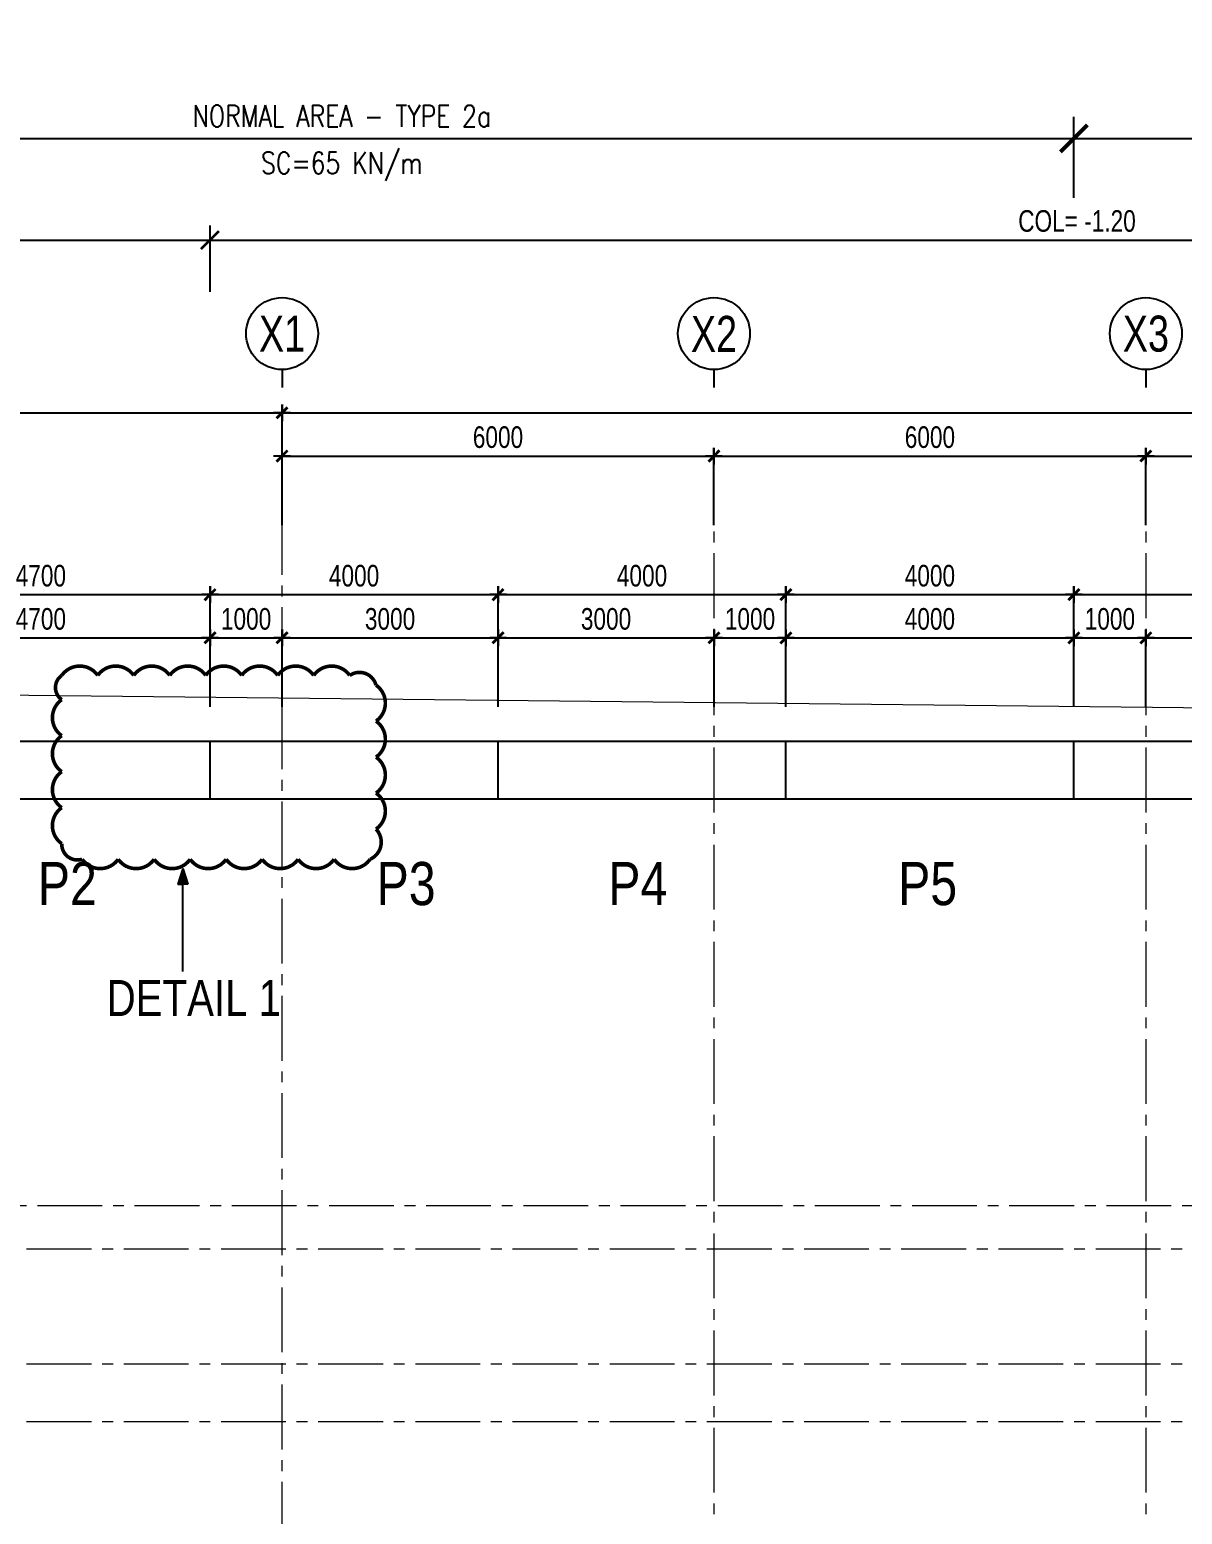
# Model space of a CAD drawing. Header units: millimetres. Extents: x 2611025 to 4139346, y -89870 to 101087.
# Drawn here: x 2654167 to 2670178, y 80462 to 101087 of the extents above; entities that cross this region are included whole.
import ezdxf
from ezdxf.enums import TextEntityAlignment as Align

# ---------------------------------------------------------------- set-up
doc = ezdxf.new("R2010")
doc.units = ezdxf.units.MM
doc.header["$LTSCALE"] = 1200
doc.header["$PDMODE"] = 35
doc.linetypes.add('CENTER2', pattern=[1.125, 0.75, -0.125, 0.125, -0.125])
doc.linetypes.add('ChainLines2', pattern=[3230, 2800, -140, 150, -140])
for name, color, linetype, lineweight in [('2D_SIKITI', 6, 'ChainLines2', 20), ('BOUND', 3, 'Continuous', 20), ('ESB_TEXT', 3, 'Continuous', 20), ('K-THUOC', 1, 'Continuous', 18)]:
    doc.layers.add(name, color=color, linetype=linetype, lineweight=lineweight)
for name, color, linetype in [('CDC.01.AXIS', 160, 'CENTER2'), ('CDC.02.DIM', 1, 'Continuous'), ('CDC.06.TEXT', 2, 'Continuous'), ('CDC.10.HATCH', 251, 'Continuous'), ('WALL-RC', 2, 'Continuous')]:
    doc.layers.add(name, color=color, linetype=linetype)
doc.styles.add('1', font='arial.ttf', dxfattribs={"width": 0.75})
doc.styles.add('Arial', font='arial.ttf', dxfattribs={"height": 480})
doc.styles.add('BIGTEXT', font='arial.ttf', dxfattribs={"width": 0.8})
doc.styles.add('DIMTEXT', font='romans.shx', dxfattribs={"width": 0.8})
doc.styles.add('ESB_ARIAL', font='arial.ttf', dxfattribs={"width": 0.8})
doc.styles.add('SMTEXT', font='arial.ttf', dxfattribs={"width": 0.75})
doc.dimstyles.new('120X1', dxfattribs={"dimscale": 120, "dimtxt": 2.5, "dimasz": 0.008, "dimexe": 0, "dimexo": 0, "dimgap": 0.9, "dimtad": 1, "dimdec": 0, "dimzin": 13, "dimdsep": 46, "dimtxsty": '1', "dimblk1": 'CHEO', "dimblk2": 'CHEO', "dimsah": 1, "dimcen": 0, "dimclrd": 256, "dimclre": 256, "dimclrt": 3, "dimadec": 0, "dimazin": 0, "dimtfac": 1, "dimtdec": 0, "dimtix": 1, "dimtmove": 2, "dimatfit": 3, "dimldrblk": 'CHEO', "dimfxl": 8, "dimfxlon": 1, "dimtolj": 1, "dimtzin": 13, "dimarcsym": 0})
doc.dimstyles.new('BSV1-100', dxfattribs={"dimtxt": 300, "dimasz": 250, "dimexe": 200, "dimexo": 0, "dimgap": 108, "dimtad": 1, "dimdec": 0, "dimdsep": 46, "dimtxsty": 'SMTEXT', "dimblk": 'ARCHTICK', "dimcen": 100, "dimdle": 250, "dimclrd": 256, "dimclre": 256, "dimclrt": 1, "dimadec": 0, "dimazin": 0, "dimtfac": 1, "dimtdec": 0, "dimtix": 1, "dimtmove": 2, "dimatfit": 3, "dimfxl": 720, "dimfxlon": 1, "dimtolj": 1, "dimtzin": 0, "dimarcsym": 0})
doc.dimstyles.new('BSV100', dxfattribs={"dimscale": 1.5, "dimtxt": 300, "dimasz": 250, "dimexe": 200, "dimexo": 0, "dimgap": 108, "dimtad": 1, "dimdec": 0, "dimdsep": 46, "dimtxsty": 'SMTEXT', "dimblk": 'ARCHTICK', "dimcen": 100, "dimdle": 250, "dimclrd": 256, "dimclre": 256, "dimclrt": 2, "dimadec": 0, "dimazin": 0, "dimtfac": 1, "dimtdec": 0, "dimtix": 1, "dimtmove": 2, "dimatfit": 3, "dimfxl": 550, "dimfxlon": 1, "dimtolj": 1, "dimtzin": 0, "dimarcsym": 0})

# ---------------------------------------------------------------- blocks, each defined once
blk = doc.blocks.new('_ArchTick')
at = {"color": 0, "linetype": 'ByBlock', "const_width": 0.15}
blk.add_lwpolyline([(-0.5, -0.5), (0.5, 0.5)], dxfattribs=at)
blk = doc.blocks.new('*D1675')
at = {"layer": 'BOUND', "lineweight": -2, "transparency": 16777216}
for p, q in [((2656672, 97445), (2656672, 98365)), ((2680758, 97445), (2680758, 98365)), ((2656422, 98165), (2681008, 98165))]:
    blk.add_line(p, q, dxfattribs=at)
at = {"layer": 'Defpoints', "color": 0, "transparency": 16777216}
for p in [(2680758, 98165), (2656672, 91203), (2680758, 91203)]:
    blk.add_point(p, dxfattribs=at)
at = {"layer": 'BOUND', "lineweight": -2, "transparency": 16777216, "xscale": 250, "yscale": 250, "zscale": 250, "rotation": 180}
blk.add_blockref('_ArchTick', (2656672, 98165), dxfattribs=at)
at = {"layer": 'BOUND', "lineweight": -2, "transparency": 16777216, "xscale": 250, "yscale": 250, "zscale": 250}
blk.add_blockref('_ArchTick', (2680758, 98165), dxfattribs=at)
at = {"layer": 'BOUND', "color": 1, "transparency": 16777216, "insert": (2668715, 98428), "char_height": 300, "attachment_point": 5, "style": 'SMTEXT'}
blk.add_mtext('\\A1;COL= -1.20', dxfattribs=at)
blk = doc.blocks.new('*D1678')
at = {"layer": 'BOUND', "lineweight": -2, "transparency": 16777216}
for p, q in [((2648332, 97445), (2648332, 98365)), ((2656672, 97445), (2656672, 98365)), ((2648082, 98165), (2656922, 98165))]:
    blk.add_line(p, q, dxfattribs=at)
at = {"layer": 'Defpoints', "color": 0, "transparency": 16777216}
for p in [(2656672, 98165), (2648332, 91203), (2656672, 91203)]:
    blk.add_point(p, dxfattribs=at)
at = {"layer": 'BOUND', "lineweight": -2, "transparency": 16777216, "xscale": 250, "yscale": 250, "zscale": 250, "rotation": 180}
blk.add_blockref('_ArchTick', (2648332, 98165), dxfattribs=at)
at = {"layer": 'BOUND', "lineweight": -2, "transparency": 16777216, "xscale": 250, "yscale": 250, "zscale": 250}
blk.add_blockref('_ArchTick', (2656672, 98165), dxfattribs=at)
at = {"layer": 'BOUND', "color": 1, "transparency": 16777216, "insert": (2652502, 98428), "char_height": 300, "attachment_point": 5, "style": 'SMTEXT'}
blk.add_mtext('\\A1;COL= -1.50', dxfattribs=at)
blk = doc.blocks.new('*D1690')
at = {"layer": 'Defpoints', "color": 0, "transparency": 16777216}
for p in [(2668672, 99576), (2648332, 91203), (2668672, 91203)]:
    blk.add_point(p, dxfattribs=at)
at = {"layer": 'K-THUOC', "lineweight": -2, "transparency": 16777216}
for p, q in [((2648332, 98751), (2648332, 99876)), ((2668672, 98751), (2668672, 99876)), ((2647957, 99576), (2669047, 99576))]:
    blk.add_line(p, q, dxfattribs=at)
at = {"layer": 'K-THUOC', "lineweight": -2, "transparency": 16777216, "xscale": 375, "yscale": 375, "zscale": 375, "rotation": 180}
blk.add_blockref('_ArchTick', (2648332, 99576), dxfattribs=at)
at = {"layer": 'K-THUOC', "lineweight": -2, "transparency": 16777216, "xscale": 375, "yscale": 375, "zscale": 375}
blk.add_blockref('_ArchTick', (2668672, 99576), dxfattribs=at)
at = {"layer": 'K-THUOC', "color": 2, "transparency": 16777216, "char_height": 300, "attachment_point": 5, "style": 'DIMTEXT'}
for s, insert in [('\\A1;NORMAL AREA - TYPE 2a ', (2658502, 99888)), ('\\A1;SC=65 KN/m', (2658502, 99186))]:
    blk.add_mtext(s, dxfattribs=dict(at, insert=insert))
blk = doc.blocks.new('*D1691')
at = {"layer": 'Defpoints', "color": 0, "transparency": 16777216}
for p in [(2676758, 99576), (2668672, 91203), (2676758, 91203)]:
    blk.add_point(p, dxfattribs=at)
at = {"layer": 'K-THUOC', "lineweight": -2, "transparency": 16777216}
for p, q in [((2668672, 98751), (2668672, 99876)), ((2676758, 98751), (2676758, 99876)), ((2668297, 99576), (2677133, 99576))]:
    blk.add_line(p, q, dxfattribs=at)
at = {"layer": 'K-THUOC', "lineweight": -2, "transparency": 16777216, "xscale": 375, "yscale": 375, "zscale": 375, "rotation": 180}
blk.add_blockref('_ArchTick', (2668672, 99576), dxfattribs=at)
at = {"layer": 'K-THUOC', "lineweight": -2, "transparency": 16777216, "xscale": 375, "yscale": 375, "zscale": 375}
blk.add_blockref('_ArchTick', (2676758, 99576), dxfattribs=at)
at = {"layer": 'K-THUOC', "color": 2, "transparency": 16777216, "char_height": 300, "attachment_point": 5, "style": 'DIMTEXT'}
for s, insert in [('\\A1;RAM AREA-X3&X4-TYPE 3a ', (2672715, 99888)), ('\\A1;SC=65 KN/m', (2672715, 99186))]:
    blk.add_mtext(s, dxfattribs=dict(at, insert=insert))
blk = doc.blocks.new('CHEO')
at = {"layer": 'CDC.02.DIM'}
for points in [[(-121, 0), (121, 0)], [(0, 121), (0, -121)]]:
    blk.add_lwpolyline(points, dxfattribs=at)
at = {"layer": 'CDC.02.DIM', "const_width": 40}
blk.add_lwpolyline([(80, 80), (-80, -81)], dxfattribs=at)
blk = doc.blocks.new('*D1701')
at = {"layer": 'CDC.02.DIM', "lineweight": -2, "transparency": 16777216}
for p, q in [((2657672, 94204), (2657672, 95164)), ((2657673, 95164), (2663671, 95164)), ((2663672, 94204), (2663672, 95164))]:
    blk.add_line(p, q, dxfattribs=at)
at = {"layer": 'Defpoints', "color": 0, "transparency": 16777216}
for p in [(2663672, 95164), (2657672, 93971), (2663672, 93971)]:
    blk.add_point(p, dxfattribs=at)
at = {"layer": 'CDC.02.DIM', "lineweight": -2, "transparency": 16777216, "xscale": 0.96, "yscale": 0.96, "zscale": 0.96, "rotation": 180}
blk.add_blockref('CHEO', (2657672, 95164), dxfattribs=at)
at = {"layer": 'CDC.02.DIM', "lineweight": -2, "transparency": 16777216, "xscale": 0.96, "yscale": 0.96, "zscale": 0.96}
blk.add_blockref('CHEO', (2663672, 95164), dxfattribs=at)
at = {"layer": 'CDC.02.DIM', "color": 3, "transparency": 16777216, "insert": (2660672, 95425), "char_height": 300, "attachment_point": 5, "style": '1'}
blk.add_mtext('\\A1;6000', dxfattribs=at)
blk = doc.blocks.new('*D1702')
at = {"layer": 'CDC.02.DIM', "lineweight": -2, "transparency": 16777216}
for p, q in [((2663672, 94204), (2663672, 95164)), ((2663673, 95164), (2669671, 95164)), ((2669672, 94204), (2669672, 95164))]:
    blk.add_line(p, q, dxfattribs=at)
at = {"layer": 'Defpoints', "color": 0, "transparency": 16777216}
for p in [(2669672, 95164), (2663672, 93971), (2669672, 93971)]:
    blk.add_point(p, dxfattribs=at)
at = {"layer": 'CDC.02.DIM', "lineweight": -2, "transparency": 16777216, "xscale": 0.96, "yscale": 0.96, "zscale": 0.96, "rotation": 180}
blk.add_blockref('CHEO', (2663672, 95164), dxfattribs=at)
at = {"layer": 'CDC.02.DIM', "lineweight": -2, "transparency": 16777216, "xscale": 0.96, "yscale": 0.96, "zscale": 0.96}
blk.add_blockref('CHEO', (2669672, 95164), dxfattribs=at)
at = {"layer": 'CDC.02.DIM', "color": 3, "transparency": 16777216, "insert": (2666672, 95425), "char_height": 300, "attachment_point": 5, "style": '1'}
blk.add_mtext('\\A1;6000', dxfattribs=at)
blk = doc.blocks.new('*D1703')
at = {"layer": 'CDC.02.DIM', "lineweight": -2, "transparency": 16777216}
for p, q in [((2669672, 94204), (2669672, 95164)), ((2669673, 95164), (2675671, 95164)), ((2675672, 94204), (2675672, 95164))]:
    blk.add_line(p, q, dxfattribs=at)
at = {"layer": 'Defpoints', "color": 0, "transparency": 16777216}
for p in [(2675672, 95164), (2669672, 93971), (2675672, 93971)]:
    blk.add_point(p, dxfattribs=at)
at = {"layer": 'CDC.02.DIM', "lineweight": -2, "transparency": 16777216, "xscale": 0.96, "yscale": 0.96, "zscale": 0.96, "rotation": 180}
blk.add_blockref('CHEO', (2669672, 95164), dxfattribs=at)
at = {"layer": 'CDC.02.DIM', "lineweight": -2, "transparency": 16777216, "xscale": 0.96, "yscale": 0.96, "zscale": 0.96}
blk.add_blockref('CHEO', (2675672, 95164), dxfattribs=at)
at = {"layer": 'CDC.02.DIM', "color": 3, "transparency": 16777216, "insert": (2672672, 95425), "char_height": 300, "attachment_point": 5, "style": '1'}
blk.add_mtext('\\A1;6000', dxfattribs=at)
blk = doc.blocks.new('_Axis name')
at = {"layer": 'CDC.02.DIM'}
blk.add_line((0, 2.5), (0, 0), dxfattribs=at)
blk.add_circle((0, 7.5), 5, dxfattribs=at)
at = {"layer": 'CDC.02.DIM', "style": 'BIGTEXT', "width": 0.75}
blk.add_attdef('.', text='', height=5, dxfattribs=at).set_placement((0, 7.5), align=Align.MIDDLE)
blk = doc.blocks.new('*D1709')
at = {"layer": 'CDC.02.DIM', "lineweight": -2, "transparency": 16777216}
for p, q in [((2657672, 94804), (2657672, 95764)), ((2657673, 95764), (2705671, 95764)), ((2705672, 94804), (2705672, 95764))]:
    blk.add_line(p, q, dxfattribs=at)
at = {"layer": 'Defpoints', "color": 0, "transparency": 16777216}
for p in [(2705672, 95764), (2657672, 93971), (2705672, 93971)]:
    blk.add_point(p, dxfattribs=at)
at = {"layer": 'CDC.02.DIM', "lineweight": -2, "transparency": 16777216, "xscale": 0.96, "yscale": 0.96, "zscale": 0.96, "rotation": 180}
blk.add_blockref('CHEO', (2657672, 95764), dxfattribs=at)
at = {"layer": 'CDC.02.DIM', "lineweight": -2, "transparency": 16777216, "xscale": 0.96, "yscale": 0.96, "zscale": 0.96}
blk.add_blockref('CHEO', (2705672, 95764), dxfattribs=at)
at = {"layer": 'CDC.02.DIM', "color": 3, "transparency": 16777216, "insert": (2681672, 96025), "char_height": 300, "attachment_point": 5, "style": '1'}
blk.add_mtext('\\A1;48000', dxfattribs=at)
blk = doc.blocks.new('*D1715')
at = {"layer": 'CDC.02.DIM', "lineweight": -2, "transparency": 16777216}
for p, q in [((2649132, 94804), (2649132, 95764)), ((2649133, 95764), (2657671, 95764)), ((2657672, 94804), (2657672, 95764))]:
    blk.add_line(p, q, dxfattribs=at)
at = {"layer": 'Defpoints', "color": 0, "transparency": 16777216}
for p in [(2657672, 95764), (2649132, 93971), (2657672, 93971)]:
    blk.add_point(p, dxfattribs=at)
at = {"layer": 'CDC.02.DIM', "lineweight": -2, "transparency": 16777216, "xscale": 0.96, "yscale": 0.96, "zscale": 0.96, "rotation": 180}
blk.add_blockref('CHEO', (2649132, 95764), dxfattribs=at)
at = {"layer": 'CDC.02.DIM', "lineweight": -2, "transparency": 16777216, "xscale": 0.96, "yscale": 0.96, "zscale": 0.96}
blk.add_blockref('CHEO', (2657672, 95764), dxfattribs=at)
at = {"layer": 'CDC.02.DIM', "color": 3, "transparency": 16777216, "insert": (2653402, 96025), "char_height": 300, "attachment_point": 5, "style": '1'}
blk.add_mtext('\\A1;8540', dxfattribs=at)
blk = doc.blocks.new('*D1724')
at = {"layer": 'CDC.02.DIM', "lineweight": -2, "transparency": 16777216}
for p, q in [((2651972, 91679), (2651972, 92639)), ((2651973, 92639), (2656671, 92639)), ((2656672, 91679), (2656672, 92639))]:
    blk.add_line(p, q, dxfattribs=at)
at = {"layer": 'Defpoints', "color": 0, "transparency": 16777216}
for p in [(2656672, 92639), (2651972, 91203), (2656672, 91203)]:
    blk.add_point(p, dxfattribs=at)
at = {"layer": 'CDC.02.DIM', "lineweight": -2, "transparency": 16777216, "xscale": 0.96, "yscale": 0.96, "zscale": 0.96, "rotation": 180}
blk.add_blockref('CHEO', (2651972, 92639), dxfattribs=at)
at = {"layer": 'CDC.02.DIM', "lineweight": -2, "transparency": 16777216, "xscale": 0.96, "yscale": 0.96, "zscale": 0.96}
blk.add_blockref('CHEO', (2656672, 92639), dxfattribs=at)
at = {"layer": 'CDC.02.DIM', "color": 3, "transparency": 16777216, "insert": (2654322, 92900), "char_height": 300, "attachment_point": 5, "style": '1'}
blk.add_mtext('\\A1;4700', dxfattribs=at)
blk = doc.blocks.new('*D1725')
at = {"layer": 'CDC.02.DIM', "lineweight": -2, "transparency": 16777216}
for p, q in [((2656672, 91679), (2656672, 92639)), ((2656673, 92639), (2657672, 92639)), ((2657673, 91679), (2657673, 92639))]:
    blk.add_line(p, q, dxfattribs=at)
at = {"layer": 'Defpoints', "color": 0, "transparency": 16777216}
for p in [(2657673, 92639), (2656672, 91203), (2657673, 91203)]:
    blk.add_point(p, dxfattribs=at)
at = {"layer": 'CDC.02.DIM', "lineweight": -2, "transparency": 16777216, "xscale": 0.96, "yscale": 0.96, "zscale": 0.96, "rotation": 180}
blk.add_blockref('CHEO', (2656672, 92639), dxfattribs=at)
at = {"layer": 'CDC.02.DIM', "lineweight": -2, "transparency": 16777216, "xscale": 0.96, "yscale": 0.96, "zscale": 0.96}
blk.add_blockref('CHEO', (2657673, 92639), dxfattribs=at)
at = {"layer": 'CDC.02.DIM', "color": 3, "transparency": 16777216, "insert": (2657173, 92900), "char_height": 300, "attachment_point": 5, "style": '1'}
blk.add_mtext('\\A1;1000', dxfattribs=at)
blk = doc.blocks.new('*D1726')
at = {"layer": 'CDC.02.DIM', "lineweight": -2, "transparency": 16777216}
for p, q in [((2657673, 91679), (2657673, 92639)), ((2657674, 92639), (2660672, 92639)), ((2660673, 92039), (2660673, 92639))]:
    blk.add_line(p, q, dxfattribs=at)
at = {"layer": 'Defpoints', "color": 0, "transparency": 16777216}
for p in [(2660673, 92639), (2660673, 92039), (2657673, 91203)]:
    blk.add_point(p, dxfattribs=at)
at = {"layer": 'CDC.02.DIM', "lineweight": -2, "transparency": 16777216, "xscale": 0.96, "yscale": 0.96, "zscale": 0.96, "rotation": 180}
blk.add_blockref('CHEO', (2657673, 92639), dxfattribs=at)
at = {"layer": 'CDC.02.DIM', "lineweight": -2, "transparency": 16777216, "xscale": 0.96, "yscale": 0.96, "zscale": 0.96}
blk.add_blockref('CHEO', (2660673, 92639), dxfattribs=at)
at = {"layer": 'CDC.02.DIM', "color": 3, "transparency": 16777216, "insert": (2659173, 92900), "char_height": 300, "attachment_point": 5, "style": '1'}
blk.add_mtext('\\A1;3000', dxfattribs=at)
blk = doc.blocks.new('*D1727')
at = {"layer": 'CDC.02.DIM', "lineweight": -2, "transparency": 16777216}
for p, q in [((2660673, 91679), (2660673, 92639)), ((2660674, 92639), (2663672, 92639)), ((2663673, 91679), (2663673, 92639))]:
    blk.add_line(p, q, dxfattribs=at)
at = {"layer": 'Defpoints', "color": 0, "transparency": 16777216}
for p in [(2663673, 92639), (2660673, 91203), (2663673, 91203)]:
    blk.add_point(p, dxfattribs=at)
at = {"layer": 'CDC.02.DIM', "lineweight": -2, "transparency": 16777216, "xscale": 0.96, "yscale": 0.96, "zscale": 0.96, "rotation": 180}
blk.add_blockref('CHEO', (2660673, 92639), dxfattribs=at)
at = {"layer": 'CDC.02.DIM', "lineweight": -2, "transparency": 16777216, "xscale": 0.96, "yscale": 0.96, "zscale": 0.96}
blk.add_blockref('CHEO', (2663673, 92639), dxfattribs=at)
at = {"layer": 'CDC.02.DIM', "color": 3, "transparency": 16777216, "insert": (2662173, 92900), "char_height": 300, "attachment_point": 5, "style": '1'}
blk.add_mtext('\\A1;3000', dxfattribs=at)
blk = doc.blocks.new('*D1728')
at = {"layer": 'CDC.02.DIM', "lineweight": -2, "transparency": 16777216}
for p, q in [((2663673, 92039), (2663673, 92639)), ((2663674, 92639), (2664671, 92639)), ((2664672, 91679), (2664672, 92639))]:
    blk.add_line(p, q, dxfattribs=at)
at = {"layer": 'Defpoints', "color": 0, "transparency": 16777216}
for p in [(2664672, 92639), (2663673, 92039), (2664672, 91203)]:
    blk.add_point(p, dxfattribs=at)
at = {"layer": 'CDC.02.DIM', "lineweight": -2, "transparency": 16777216, "xscale": 0.96, "yscale": 0.96, "zscale": 0.96, "rotation": 180}
blk.add_blockref('CHEO', (2663673, 92639), dxfattribs=at)
at = {"layer": 'CDC.02.DIM', "lineweight": -2, "transparency": 16777216, "xscale": 0.96, "yscale": 0.96, "zscale": 0.96}
blk.add_blockref('CHEO', (2664672, 92639), dxfattribs=at)
at = {"layer": 'CDC.02.DIM', "color": 3, "transparency": 16777216, "insert": (2664173, 92900), "char_height": 300, "attachment_point": 5, "style": '1'}
blk.add_mtext('\\A1;1000', dxfattribs=at)
blk = doc.blocks.new('*D1729')
at = {"layer": 'CDC.02.DIM', "lineweight": -2, "transparency": 16777216}
for p, q in [((2664672, 91679), (2664672, 92639)), ((2664673, 92639), (2668671, 92639)), ((2668672, 91679), (2668672, 92639))]:
    blk.add_line(p, q, dxfattribs=at)
at = {"layer": 'Defpoints', "color": 0, "transparency": 16777216}
for p in [(2668672, 92639), (2664672, 91203), (2668672, 91203)]:
    blk.add_point(p, dxfattribs=at)
at = {"layer": 'CDC.02.DIM', "lineweight": -2, "transparency": 16777216, "xscale": 0.96, "yscale": 0.96, "zscale": 0.96, "rotation": 180}
blk.add_blockref('CHEO', (2664672, 92639), dxfattribs=at)
at = {"layer": 'CDC.02.DIM', "lineweight": -2, "transparency": 16777216, "xscale": 0.96, "yscale": 0.96, "zscale": 0.96}
blk.add_blockref('CHEO', (2668672, 92639), dxfattribs=at)
at = {"layer": 'CDC.02.DIM', "color": 3, "transparency": 16777216, "insert": (2666672, 92900), "char_height": 300, "attachment_point": 5, "style": '1'}
blk.add_mtext('\\A1;4000', dxfattribs=at)
blk = doc.blocks.new('*D1730')
at = {"layer": 'CDC.02.DIM', "lineweight": -2, "transparency": 16777216}
for p, q in [((2668672, 91679), (2668672, 92639)), ((2668673, 92639), (2669671, 92639)), ((2669672, 91679), (2669672, 92639))]:
    blk.add_line(p, q, dxfattribs=at)
at = {"layer": 'Defpoints', "color": 0, "transparency": 16777216}
for p in [(2669672, 92639), (2668672, 91203), (2669672, 91203)]:
    blk.add_point(p, dxfattribs=at)
at = {"layer": 'CDC.02.DIM', "lineweight": -2, "transparency": 16777216, "xscale": 0.96, "yscale": 0.96, "zscale": 0.96, "rotation": 180}
blk.add_blockref('CHEO', (2668672, 92639), dxfattribs=at)
at = {"layer": 'CDC.02.DIM', "lineweight": -2, "transparency": 16777216, "xscale": 0.96, "yscale": 0.96, "zscale": 0.96}
blk.add_blockref('CHEO', (2669672, 92639), dxfattribs=at)
at = {"layer": 'CDC.02.DIM', "color": 3, "transparency": 16777216, "insert": (2669172, 92900), "char_height": 300, "attachment_point": 5, "style": '1'}
blk.add_mtext('\\A1;1000', dxfattribs=at)
blk = doc.blocks.new('*D1731')
at = {"layer": 'CDC.02.DIM', "lineweight": -2, "transparency": 16777216}
for p, q in [((2669672, 91679), (2669672, 92639)), ((2669673, 92639), (2672671, 92639)), ((2672672, 91679), (2672672, 92639))]:
    blk.add_line(p, q, dxfattribs=at)
at = {"layer": 'Defpoints', "color": 0, "transparency": 16777216}
for p in [(2672672, 92639), (2669672, 91203), (2672672, 91203)]:
    blk.add_point(p, dxfattribs=at)
at = {"layer": 'CDC.02.DIM', "lineweight": -2, "transparency": 16777216, "xscale": 0.96, "yscale": 0.96, "zscale": 0.96, "rotation": 180}
blk.add_blockref('CHEO', (2669672, 92639), dxfattribs=at)
at = {"layer": 'CDC.02.DIM', "lineweight": -2, "transparency": 16777216, "xscale": 0.96, "yscale": 0.96, "zscale": 0.96}
blk.add_blockref('CHEO', (2672672, 92639), dxfattribs=at)
at = {"layer": 'CDC.02.DIM', "color": 3, "transparency": 16777216, "insert": (2671172, 92900), "char_height": 300, "attachment_point": 5, "style": '1'}
blk.add_mtext('\\A1;3000', dxfattribs=at)
blk = doc.blocks.new('*D1752')
at = {"layer": 'CDC.02.DIM', "lineweight": -2, "transparency": 16777216}
for p, q in [((2651972, 92279), (2651972, 93239)), ((2651973, 93239), (2656671, 93239)), ((2656672, 92279), (2656672, 93239))]:
    blk.add_line(p, q, dxfattribs=at)
at = {"layer": 'Defpoints', "color": 0, "transparency": 16777216}
for p in [(2656672, 93239), (2651972, 91203), (2656672, 91203)]:
    blk.add_point(p, dxfattribs=at)
at = {"layer": 'CDC.02.DIM', "lineweight": -2, "transparency": 16777216, "xscale": 0.96, "yscale": 0.96, "zscale": 0.96, "rotation": 180}
blk.add_blockref('CHEO', (2651972, 93239), dxfattribs=at)
at = {"layer": 'CDC.02.DIM', "lineweight": -2, "transparency": 16777216, "xscale": 0.96, "yscale": 0.96, "zscale": 0.96}
blk.add_blockref('CHEO', (2656672, 93239), dxfattribs=at)
at = {"layer": 'CDC.02.DIM', "color": 3, "transparency": 16777216, "insert": (2654322, 93500), "char_height": 300, "attachment_point": 5, "style": '1'}
blk.add_mtext('\\A1;4700', dxfattribs=at)
blk = doc.blocks.new('*D1753')
at = {"layer": 'CDC.02.DIM', "lineweight": -2, "transparency": 16777216}
for p, q in [((2656673, 92279), (2656673, 93239)), ((2656674, 93239), (2660672, 93239)), ((2660673, 92279), (2660673, 93239))]:
    blk.add_line(p, q, dxfattribs=at)
at = {"layer": 'Defpoints', "color": 0, "transparency": 16777216}
for p in [(2660673, 93239), (2656673, 92039), (2660673, 92039)]:
    blk.add_point(p, dxfattribs=at)
at = {"layer": 'CDC.02.DIM', "lineweight": -2, "transparency": 16777216, "xscale": 0.96, "yscale": 0.96, "zscale": 0.96, "rotation": 180}
blk.add_blockref('CHEO', (2656673, 93239), dxfattribs=at)
at = {"layer": 'CDC.02.DIM', "lineweight": -2, "transparency": 16777216, "xscale": 0.96, "yscale": 0.96, "zscale": 0.96}
blk.add_blockref('CHEO', (2660673, 93239), dxfattribs=at)
at = {"layer": 'CDC.02.DIM', "color": 3, "transparency": 16777216, "insert": (2658673, 93500), "char_height": 300, "attachment_point": 5, "style": '1'}
blk.add_mtext('\\A1;4000', dxfattribs=at)
blk = doc.blocks.new('*D1754')
at = {"layer": 'CDC.02.DIM', "lineweight": -2, "transparency": 16777216}
for p, q in [((2660673, 92279), (2660673, 93239)), ((2660674, 93239), (2664671, 93239)), ((2664672, 92279), (2664672, 93239))]:
    blk.add_line(p, q, dxfattribs=at)
at = {"layer": 'Defpoints', "color": 0, "transparency": 16777216}
for p in [(2664672, 93239), (2660673, 91203), (2664672, 91203)]:
    blk.add_point(p, dxfattribs=at)
at = {"layer": 'CDC.02.DIM', "lineweight": -2, "transparency": 16777216, "xscale": 0.96, "yscale": 0.96, "zscale": 0.96, "rotation": 180}
blk.add_blockref('CHEO', (2660673, 93239), dxfattribs=at)
at = {"layer": 'CDC.02.DIM', "lineweight": -2, "transparency": 16777216, "xscale": 0.96, "yscale": 0.96, "zscale": 0.96}
blk.add_blockref('CHEO', (2664672, 93239), dxfattribs=at)
at = {"layer": 'CDC.02.DIM', "color": 3, "transparency": 16777216, "insert": (2662673, 93500), "char_height": 300, "attachment_point": 5, "style": '1'}
blk.add_mtext('\\A1;4000', dxfattribs=at)
blk = doc.blocks.new('*D1755')
at = {"layer": 'CDC.02.DIM', "lineweight": -2, "transparency": 16777216}
for p, q in [((2664672, 92279), (2664672, 93239)), ((2664673, 93239), (2668671, 93239)), ((2668672, 92279), (2668672, 93239))]:
    blk.add_line(p, q, dxfattribs=at)
at = {"layer": 'Defpoints', "color": 0, "transparency": 16777216}
for p in [(2668672, 93239), (2664672, 91203), (2668672, 91203)]:
    blk.add_point(p, dxfattribs=at)
at = {"layer": 'CDC.02.DIM', "lineweight": -2, "transparency": 16777216, "xscale": 0.96, "yscale": 0.96, "zscale": 0.96, "rotation": 180}
blk.add_blockref('CHEO', (2664672, 93239), dxfattribs=at)
at = {"layer": 'CDC.02.DIM', "lineweight": -2, "transparency": 16777216, "xscale": 0.96, "yscale": 0.96, "zscale": 0.96}
blk.add_blockref('CHEO', (2668672, 93239), dxfattribs=at)
at = {"layer": 'CDC.02.DIM', "color": 3, "transparency": 16777216, "insert": (2666672, 93500), "char_height": 300, "attachment_point": 5, "style": '1'}
blk.add_mtext('\\A1;4000', dxfattribs=at)
blk = doc.blocks.new('*D1756')
at = {"layer": 'CDC.02.DIM', "lineweight": -2, "transparency": 16777216}
for p, q in [((2668672, 92279), (2668672, 93239)), ((2668673, 93239), (2672671, 93239)), ((2672672, 92279), (2672672, 93239))]:
    blk.add_line(p, q, dxfattribs=at)
at = {"layer": 'Defpoints', "color": 0, "transparency": 16777216}
for p in [(2672672, 93239), (2668672, 91203), (2672672, 91203)]:
    blk.add_point(p, dxfattribs=at)
at = {"layer": 'CDC.02.DIM', "lineweight": -2, "transparency": 16777216, "xscale": 0.96, "yscale": 0.96, "zscale": 0.96, "rotation": 180}
blk.add_blockref('CHEO', (2668672, 93239), dxfattribs=at)
at = {"layer": 'CDC.02.DIM', "lineweight": -2, "transparency": 16777216, "xscale": 0.96, "yscale": 0.96, "zscale": 0.96}
blk.add_blockref('CHEO', (2672672, 93239), dxfattribs=at)
at = {"layer": 'CDC.02.DIM', "color": 3, "transparency": 16777216, "insert": (2670672, 93500), "char_height": 300, "attachment_point": 5, "style": '1'}
blk.add_mtext('\\A1;4000', dxfattribs=at)

msp = doc.modelspace()

# ---------------------------------------------------------------- hatches: boundary and pattern name
at = {"layer": 'CDC.10.HATCH'}
h = msp.add_hatch(dxfattribs=at)
h.set_pattern_fill('ANGLE', color=256, angle=-90)
h.set_pattern_definition([(270, (2700518.488, 2761257.5934), (6.985, -1e-15), [5.08, -1.905]), (360, (2700518.488, 2761257.5934), (2e-15, 6.985), [5.08, -1.905])])
h.paths.add_polyline_path([(2656225.4, 89216.6), (2656293.4, 89216.6), (2656361.4, 89216.6), (2656293.4, 89432.9)])

# ---------------------------------------------------------------- linework, layer by layer
at = {"color": 240, "true_color": 0xed1f24, "const_width": 50}
msp.add_lwpolyline([(2654612.4, 92116.4, -0.5205671), (2655112.4, 92116.4, -0.5205671), (2655612.4, 92116.4, -0.5205671), (2656112.4, 92116.4, -0.5205671), (2656612.4, 92116.4, -0.5205671), (2657112.4, 92116.4, -0.5205671), (2657612.4, 92116.4, -0.5205671), (2658112.4, 92116.4, -0.5205671), (2658612.4, 92116.4, -0.5205671), (2658977.5, 91981.5, -0.5205671), (2658977.5, 91481.5, -0.5205671), (2658977.5, 90981.5, -0.5205671), (2658977.5, 90481.5, -0.5205671), (2658977.5, 89981.5, -0.5205671), (2658895.9, 89563, -0.5205671), (2658395.9, 89563, -0.5205671), (2657895.9, 89563, -0.5205671), (2657395.9, 89563, -0.5205671), (2656895.9, 89563, -0.5205671), (2656395.9, 89563, -0.5205671), (2655895.9, 89563, -0.5205671), (2655395.9, 89563, -0.5205671), (2654895.9, 89563, -0.5205671), (2654612.4, 89779.5, -0.5205671), (2654612.4, 90279.5, -0.5205671), (2654612.4, 90779.5, -0.5205671), (2654612.4, 91279.5, -0.5205671), (2654612.4, 91779.5, -0.5205671)], format="xyb", close=True, dxfattribs=at)
at = {"layer": '2D_SIKITI', "color": 220, "true_color": 0xff00bf}
msp.add_line((2676820.2, 91597.8), (2647731.7, 91908.1), dxfattribs=at)
at = {"layer": 'CDC.01.AXIS', "color": 5, "lineweight": 9, "true_color": 0x0100ff}
for p, q in [((2657671.5, 95764), (2657671.5, 49400.8)), ((2663671.5, 95164), (2663671.5, 50000.8)), ((2669673.4, 95164), (2669673.4, 50000.8)), ((2643474.8, 84752.1), (2718180.1, 84752.1)), ((2644674.8, 84151.2), (2716980.1, 84153.1)), ((2644674.8, 82552.1), (2716980.1, 82552.1)), ((2644674.8, 81752.1), (2716980.1, 81752.1))]:
    msp.add_line(p, q, dxfattribs=at)
at = {"layer": 'CDC.02.DIM'}
for p, q in [((2656293.4, 89432.9), (2656225.4, 89216.6)), ((2656293.4, 89432.9), (2656361.4, 89216.6)), ((2656225.4, 89216.6), (2656293.4, 89216.6)), ((2656293.4, 88001.3), (2656293.4, 89216.6)), ((2656361.4, 89216.6), (2656293.4, 89216.6))]:
    msp.add_line(p, q, dxfattribs=at)
at = {"layer": 'WALL-RC'}
for p, q in [((2656672.4, 90403.1), (2656672.4, 91203.1)), ((2660672.4, 90403.1), (2660672.4, 91203.1)), ((2664672.4, 90403.1), (2664672.4, 91203.1)), ((2668672.4, 90403.1), (2668672.4, 91203.1))]:
    msp.add_line(p, q, dxfattribs=at)
for points in [[(2648332.4, 77653.1), (2648332.4, 91203.1), (2656772.4, 91203.1), (2664272.5, 91203.1), (2710408.5, 91203.1), (2712390.7, 89226.2), (2712822.4, 82559), (2712822.4, 57203.7), (2707832.2, 54708.5), (2698984, 54453.1), (2660672.4, 54453.1), (2658872.4, 54453.1), (2652246.9, 54453.1), (2648332.4, 58271.9), (2648332.4, 77353.6)], [(2649132.4, 77653.1), (2649132.4, 90403.1), (2656772.4, 90403.1), (2664272.5, 90403.1), (2710077.3, 90403.1), (2711612.2, 88869.2), (2712022.4, 82533.1), (2712022.4, 57698.1), (2707632.4, 55503.1), (2698972.4, 55253.1), (2660672.4, 55253.1), (2658872.4, 55253.1), (2652572.4, 55253.1), (2649132.4, 58609.1), (2649132.4, 77353.6)]]:
    msp.add_lwpolyline(points, dxfattribs=at)

# ---------------------------------------------------------------- block references
at = {"layer": 'CDC.02.DIM', "xscale": 100, "yscale": 100, "zscale": 100}
for p, values in [((2657672.5, 96115.2), {'.': 'X1'}), ((2663672.5, 96115.2), {'.': 'X2'}), ((2669672.5, 96115.2), {'.': 'X3'})]:
    msp.add_blockref('_Axis name', p, dxfattribs=at).add_auto_attribs(values)

# ---------------------------------------------------------------- texts
at = {"layer": 'CDC.06.TEXT', "ltscale": 0.5, "char_height": 600, "attachment_point": 1, "style": 'Arial'}
for s, insert in [('{\\W0.8;P2}', (2654279.5, 89524.9)), ('{\\W0.8;P3}', (2658985.9, 89524.9)), ('{\\W0.8;P4}', (2662204.2, 89524.9)), ('{\\W0.8;P5}', (2666230.8, 89524.9))]:
    msp.add_mtext_dynamic_manual_height_columns(s, width=1245.05, gutter_width=1250, heights=[0], dxfattribs=dict(at, insert=insert))
at = {"layer": 'ESB_TEXT', "insert": (2656447.4, 87635.3), "char_height": 500, "attachment_point": 5, "style": 'ESB_ARIAL'}
msp.add_mtext_dynamic_manual_height_columns('DETAIL 1', width=14660.185, gutter_width=2000, heights=[0], dxfattribs=at)

# ---------------------------------------------------------------- dimensions: what is measured, and where the dimension line sits
at = {"layer": 'BOUND'}
for base, p1, p2, text, picture, middle in [((2656672.4, 98164.7), (2648332.4, 91203.1), (2656672.4, 91203.1), 'COL= -1.50', '*D1678', (2652502.4, 98427.9)), ((2680758.4, 98164.7), (2656672.4, 91203.1), (2680758.4, 91203.1), 'COL= -1.20', '*D1675', (2668715.4, 98427.9))]:
    dim = msp.add_linear_dim(base=base, p1=p1, p2=p2, text=text, dimstyle='BSV1-100', dxfattribs=at)
    dim.commit()
    dim.dimension.update_dxf_attribs({"geometry": picture, "text_midpoint": middle})
at = {"layer": 'CDC.02.DIM'}
for base, p1, p2, picture, middle in [((2657672.5, 95764), (2649132.4, 93971.4), (2657672.5, 93971.4), '*D1715', (2653402.4, 96025.2)), ((2705672.4, 95764), (2657672.4, 93971.4), (2705672.4, 93971.4), '*D1709', (2681672.4, 96025.2)), ((2663672.4, 95164), (2657672.4, 93971.4), (2663672.4, 93971.4), '*D1701', (2660672.4, 95425.2)), ((2669672.4, 95164), (2663672.4, 93971.4), (2669672.4, 93971.4), '*D1702', (2666672.4, 95425.2)), ((2675672.4, 95164), (2669672.4, 93971.4), (2675672.4, 93971.4), '*D1703', (2672672.4, 95425.2)), ((2656672.4, 93238.8), (2651972.4, 91203.1), (2656672.4, 91203.1), '*D1752', (2654322.4, 93499.9)), ((2660672.9, 93238.8), (2656672.9, 92038.8), (2660672.9, 92038.8), '*D1753', (2658672.9, 93499.9)), ((2664672.4193, 93238.776), (2660672.9005, 91203.0925), (2664672.4193, 91203.0925), '*D1754', (2662672.6599, 93499.9478)), ((2668672.4, 93238.8), (2664672.4, 91203.1), (2668672.4, 91203.1), '*D1755', (2666672.4, 93499.9)), ((2672672.4, 93238.8), (2668672.4, 91203.1), (2672672.4, 91203.1), '*D1756', (2670672.4, 93499.9)), ((2656672.4, 92638.8), (2651972.4, 91203.1), (2656672.4, 91203.1), '*D1724', (2654322.4, 92899.9)), ((2657672.9005, 92638.776), (2656672.4193, 91203.0925), (2657672.9005, 91203.0925), '*D1725', (2657172.6599, 92899.9478)), ((2660672.9, 92638.8), (2657672.9, 91203.1), (2660672.9, 92038.8), '*D1726', (2659172.9, 92900.1)), ((2663672.9, 92638.8), (2660672.9, 91203.1), (2663672.9, 91203.1), '*D1727', (2662172.9, 92900.1)), ((2664672.4193, 92638.6948), (2663672.9005, 92038.776), (2664672.4193, 91203.0925), '*D1728', (2664172.6599, 92899.8666)), ((2668672.4, 92638.8), (2664672.4, 91203.1), (2668672.4, 91203.1), '*D1729', (2666672.4, 92899.9)), ((2669672.4, 92638.8), (2668672.4, 91203.1), (2669672.4, 91203.1), '*D1730', (2669172.4, 92899.9)), ((2672672.4, 92638.8), (2669672.4, 91203.1), (2672672.4, 91203.1), '*D1731', (2671172.4, 92900.1))]:
    dim = msp.add_linear_dim(base=base, p1=p1, p2=p2, dimstyle='120X1', dxfattribs=at)
    dim.commit()
    dim.dimension.update_dxf_attribs({"geometry": picture, "text_midpoint": middle})
at = {"layer": 'K-THUOC'}
for base, p1, p2, text, picture, middle in [((2668672.4, 99576.4), (2648332.4, 91203.1), (2668672.4, 91203.1), 'NORMAL AREA - TYPE 2a \\XSC=65 KN/m', '*D1690', (2658502.4, 99576.4)), ((2676758.4, 99576.4), (2668672.4, 91203.1), (2676758.4, 91203.1), 'RAM AREA-X3&X4-TYPE 3a \\XSC=65 KN/m', '*D1691', (2672715.4, 99576.4))]:
    dim = msp.add_linear_dim(base=base, p1=p1, p2=p2, text=text, dimstyle='BSV100', override={"dimtxt": 200, "dimtxsty": 'DIMTEXT'}, dxfattribs=at)
    dim.commit()
    dim.dimension.update_dxf_attribs({"geometry": picture, "text_midpoint": middle})

doc.saveas('drawing.dxf')
